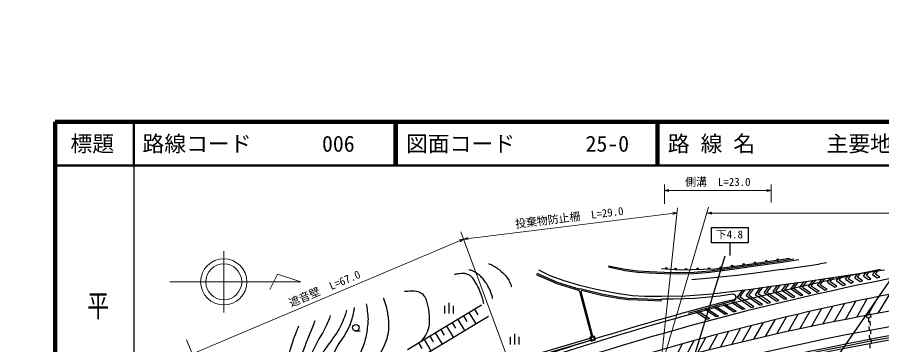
# Model space of a CAD drawing. Units: millimetres, scale not verified. Extents: x -1459003 to 1952903, y -3121393 to 1511092.
# Drawn here: x 31324 to 229376, y 328908 to 403995 of the extents above; entities that cross this region are included whole.
import ezdxf
from ezdxf.enums import TextEntityAlignment as Align

# ---------------------------------------------------------------- set-up
doc = ezdxf.new("R2010")
doc.units = ezdxf.units.MM
doc.header["$LTSCALE"] = 1000
for name, color, linetype, lineweight in [('M-BGD', 7, 'Continuous', 25), ('M-STR-HTXT', 7, 'Continuous', 13), ('M-STR-STRC', 7, 'Continuous', 25), ('M-TTL', 2, 'Continuous', 140), ('M-TTL-BAND', 7, 'Continuous', 25), ('M-TTL-LINE', 7, 'Continuous', 50)]:
    doc.layers.add(name, color=color, linetype=linetype, lineweight=lineweight)
doc.layers.add('M-TTL-TXT', color=7, linetype='Continuous')
doc.styles.add('@ＭＳ ゴシック', font='')
doc.styles.add('ＭＳ ゴシック', font='')
doc.styles.get('@ＭＳ ゴシック').set_extended_font_data('@MS Gothic')
doc.styles.get('ＭＳ ゴシック').set_extended_font_data('MS Gothic')

msp = doc.modelspace()

# ---------------------------------------------------------------- linework, layer by layer
at = {"layer": 'M-BGD'}
for p, q in [((206526, 348159), (209272, 348573)), ((208357, 348684), (206824, 348447)), ((166746, 346731), (170519, 345965)), ((166806, 347025), (170569, 346262)), ((190002, 345879), (196185, 346677)), ((199094, 347335), (191168, 346240)), ((196185, 346677), (200961, 347354)), ((196225, 346380), (201004, 347058)), ((206824, 348447), (199094, 347335)), ((200961, 347354), (206526, 348159)), ((201004, 347058), (206569, 347863)), ((206404, 346177), (214458, 347332)), ((206569, 347863), (210391, 348437)), ((214458, 347332), (214986, 347409)), ((216734, 347667), (214986, 347409)), ((155007, 342894), (150299, 344953)), ((155111, 343176), (150419, 345228)), ((150731, 346043), (153340, 344817)), ((153340, 344817), (156565, 343601)), ((170519, 345965), (173474, 345569)), ((170569, 346262), (173506, 345867)), ((173474, 345569), (176129, 345364)), ((173506, 345867), (176145, 345663)), ((176129, 345364), (179558, 345252)), ((176145, 345663), (179566, 345551)), ((183203, 346028), (178935, 346321)), ((179558, 345252), (182917, 345191)), ((179566, 345551), (182916, 345491)), ((182916, 345491), (186301, 345567)), ((182917, 345191), (186317, 345268)), ((191168, 346240), (183203, 346028)), ((186301, 345567), (190002, 345879)), ((186317, 345268), (190034, 345581)), ((190034, 345581), (196225, 346380)), ((196182, 344813), (190045, 344146)), ((200467, 345334), (196182, 344813)), ((206404, 346177), (200467, 345334)), ((212542, 343505), (220657, 344691)), ((219628, 343698), (220349, 344647)), ((220657, 344691), (230045, 346052)), ((221081, 343937), (221761, 344851)), ((221696, 344037), (222381, 344941)), ((223182, 344249), (223796, 345146)), ((223812, 344376), (224409, 345235)), ((225216, 344648), (225812, 345438)), ((225216, 344648), (226381, 343845)), ((225858, 344749), (226399, 345524)), ((226912, 343957), (225858, 344749)), ((227296, 344982), (227847, 345733)), ((227296, 344982), (228313, 344247)), ((227928, 345081), (228469, 345823)), ((228931, 344379), (227928, 345081)), ((159976, 341374), (155007, 342894)), ((160028, 341672), (155111, 343176)), ((156565, 343601), (160166, 342576)), ((190045, 344146), (185846, 343784)), ((203506, 342241), (212542, 343505)), ((206514, 341379), (207567, 342809)), ((207152, 341487), (208190, 342896)), ((208544, 341663), (209597, 343093)), ((209182, 341771), (210220, 343180)), ((210574, 341947), (211627, 343377)), ((211212, 342055), (212248, 343462)), ((212603, 342238), (213656, 343668)), ((213242, 342346), (214283, 343759)), ((214632, 342534), (215685, 343964)), ((215270, 342642), (216311, 344056)), ((216858, 341554), (215270, 342642)), ((216946, 343241), (217680, 344256)), ((216946, 343241), (218603, 342097)), ((217564, 343358), (218290, 344348)), ((219071, 342323), (217564, 343358)), ((219004, 343583), (219726, 344556)), ((219004, 343583), (220561, 342526)), ((221097, 342672), (219628, 343698)), ((220561, 342526), (221097, 342672)), ((221081, 343937), (222392, 343018)), ((222893, 343225), (221696, 344037)), ((222392, 343018), (222893, 343225)), ((223182, 344249), (224425, 343412)), ((225009, 343538), (223812, 344376)), ((224425, 343412), (225009, 343538)), ((226381, 343845), (226912, 343957)), ((228313, 344247), (228931, 344379)), ((160035, 341715), (159953, 341245)), ((159953, 341245), (160130, 341193)), ((160609, 341622), (160035, 341715)), ((160130, 341193), (162862, 330771)), ((160166, 342576), (163918, 341678)), ((160466, 341095), (163149, 330858)), ((160466, 341095), (160521, 341079)), ((160561, 341325), (160521, 341079)), ((165489, 340125), (160561, 341325)), ((165551, 340419), (160609, 341622)), ((163918, 341678), (168696, 340711)), ((168696, 340711), (172279, 340231)), ((190444, 340598), (197454, 341409)), ((197454, 341409), (196243, 339784)), ((196881, 339886), (198073, 341486)), ((197454, 341409), (199440, 341656)), ((198295, 340101), (199440, 341656)), ((198935, 340211), (200065, 341746)), ((199440, 341656), (201468, 341948)), ((201468, 341948), (200400, 340462)), ((201033, 340571), (202086, 342036)), ((201468, 341948), (203506, 342241)), ((202453, 340811), (203506, 342241)), ((205225, 338911), (202453, 340811)), ((203091, 340919), (204129, 342328)), ((205823, 339046), (203091, 340919)), ((204483, 341095), (205536, 342525)), ((207061, 339328), (204483, 341095)), ((205122, 341203), (206159, 342612)), ((207659, 339464), (205122, 341203)), ((208897, 339745), (206514, 341379)), ((209495, 339881), (207152, 341487)), ((210733, 340162), (208544, 341663)), ((211331, 340298), (209182, 341771)), ((212569, 340579), (210574, 341947)), ((213167, 340715), (211212, 342055)), ((212569, 340579), (213167, 340715)), ((214412, 340998), (212603, 342238)), ((215009, 341134), (213242, 342346)), ((214412, 340998), (215009, 341134)), ((216260, 341418), (214632, 342534)), ((216260, 341418), (216246, 341428)), ((216260, 341418), (216858, 341554)), ((218603, 342097), (219071, 342323)), ((168960, 339496), (165489, 340125)), ((169004, 339793), (165551, 340419)), ((171217, 339238), (168960, 339496)), ((171241, 339538), (169004, 339793)), ((175748, 339018), (171217, 339238)), ((175759, 339318), (171241, 339538)), ((172279, 340231), (175130, 340044)), ((175130, 340044), (178892, 340026)), ((178845, 338930), (175748, 339018)), ((178853, 339230), (175759, 339318)), ((178845, 338930), (178853, 339230)), ((178853, 339230), (179014, 339333)), ((178892, 340026), (184438, 340122)), ((181546, 339376), (179014, 339333)), ((186594, 339483), (181546, 339376)), ((184438, 340122), (186460, 340237)), ((186460, 340237), (190444, 340598)), ((192270, 340052), (186594, 339483)), ((190151, 337520), (195560, 339024)), ((195187, 340464), (192270, 340052)), ((195045, 338552), (195570, 338712)), ((195570, 338712), (198053, 337146)), ((196243, 339784), (199537, 337473)), ((200107, 337622), (196881, 339886)), ((201438, 337973), (198295, 340101)), ((202026, 338118), (198935, 340211)), ((200400, 340462), (203319, 338439)), ((203901, 338583), (201033, 340571)), ((205225, 338911), (205823, 339046)), ((207061, 339328), (207659, 339464)), ((208897, 339745), (209495, 339881)), ((210733, 340162), (211331, 340298)), ((221067, 334695), (223438, 338863)), ((223654, 335197), (226052, 339413)), ((226233, 335686), (228659, 339950)), ((228599, 336124), (231222, 340467)), ((120730, 327804), (137720, 338023)), ((129262, 336047), (129262, 337797)), ((130262, 336047), (130262, 338547)), ((131262, 336047), (131262, 337797)), ((136097, 337047), (136870, 335762)), ((185122, 336175), (190151, 337520)), ((188999, 336913), (189530, 337063)), ((191444, 335295), (188999, 336913)), ((189530, 337063), (191999, 335452)), ((190981, 337446), (191540, 337591)), ((193500, 335831), (190981, 337446)), ((191540, 337591), (194018, 336007)), ((193030, 338029), (193568, 338154)), ((195509, 336396), (193030, 338029)), ((193568, 338154), (196031, 336568)), ((197471, 336963), (195045, 338552)), ((198053, 337146), (197471, 336963)), ((199537, 337473), (200107, 337622)), ((201438, 337973), (202026, 338118)), ((203319, 338439), (203901, 338583)), ((213260, 333107), (215552, 337135)), ((215870, 333650), (218188, 337724)), ((218473, 334179), (220817, 338300)), ((122017, 325078), (139266, 335453)), ((132241, 334728), (133787, 332157)), ((133526, 335501), (134299, 334215)), ((134811, 336274), (136358, 333703)), ((186963, 336328), (187524, 336502)), ((189405, 334724), (186963, 336328)), ((187524, 336502), (189908, 334905)), ((189908, 334905), (189405, 334724)), ((191999, 335452), (191444, 335295)), ((194018, 336007), (193500, 335831)), ((196031, 336568), (195509, 336396)), ((205383, 331394), (207598, 335288)), ((208017, 331979), (210257, 335917)), ((210643, 332550), (212909, 336533)), ((225906, 335839), (226694, 336006)), ((226076, 335035), (225906, 335839)), ((226864, 335202), (226076, 335035)), ((226315, 335086), (226366, 334087)), ((226694, 336006), (226864, 335202)), ((129670, 333181), (131216, 330611)), ((130955, 333955), (131728, 332669)), ((197431, 329551), (199574, 333317)), ((200090, 330180), (202257, 333988)), ((202741, 330794), (204932, 334645)), ((226417, 333088), (226468, 332089)), ((226800, 333330), (226749, 334328)), ((108915, 332063), (109915, 332063)), ((125814, 330862), (126587, 329577)), ((127099, 331635), (128645, 329064)), ((128384, 332408), (129158, 331123)), ((145326, 328931), (145326, 331431)), ((162503, 330663), (163461, 330953)), ((163461, 330953), (163750, 329995)), ((189794, 327673), (191725, 331284)), ((192413, 328329), (194365, 331980)), ((195024, 328971), (196998, 332661)), ((226519, 331091), (226569, 330092)), ((226902, 331332), (226851, 332331)), ((123243, 329316), (124016, 328030)), ((124528, 330089), (126074, 327518)), ((143716, 324865), (162572, 330435)), ((143889, 324375), (162723, 329937)), ((144326, 328931), (144326, 330681)), ((146326, 328931), (146326, 330681)), ((159586, 328936), (159565, 329004)), ((159885, 329031), (159876, 329062)), ((160168, 329183), (160185, 329126)), ((162503, 330663), (162793, 329706)), ((162753, 330529), (163327, 330703)), ((162753, 330529), (162927, 329955)), ((162793, 329706), (163750, 329995)), ((162927, 329955), (163501, 330129)), ((163327, 330703), (163501, 330129)), ((181890, 325617), (183760, 329113)), ((184533, 326317), (186422, 329851)), ((187167, 327003), (189077, 330575)), ((226620, 329093), (226671, 328095)), ((227003, 329335), (226952, 330333))]:
    msp.add_line(p, q, dxfattribs=at)
for centre, radius in [((205510, 348434), 175), ((180012, 346422), 175), ((192473, 346596), 175), ((195112, 346961), 175), ((197750, 347326), 175), ((200358, 347693), 175), ((202934, 348064), 175), ((182142, 346276), 175), ((184531, 346238), 175), ((187180, 346308), 175), ((189829, 346379), 175), ((108914, 332813), 750)]:
    msp.add_circle(centre, radius, dxfattribs=at)
for centre, radius, start, end in [((444492, 872503), 605840, 261.18909, 261.18909), ((207853, 348783), 175, 185.39786, 340.76239), ((358203, -295224), 654250, 101.37929, 109.98397), ((358203, -295225), 651750, 100.70261, 109.98397), ((358203, -295225), 648250, 99.70115, 106.7355), ((336112, -250861), 596750, 96.77467, 105.92775), ((336281, -251332), 590751, 108.92784, 108.92784), ((336112, -250861), 593250, 95.31053, 109.71761), ((357967, -294500), 654237, 104.38138, 107.27539), ((195306, 339726), 747, 289.9012, 99.1435), ((195312, 339845), 629, 284.58769, 97.5045), ((336112, -250861), 591190, 94.35247, 108.08404), ((336112, -250861), 590750, 94.13634, 108.05705), ((336281, -251332), 590751, 93.90795, 108.05107), ((357954, -294465), 654200, 107.36284, 109.98406)]:
    msp.add_arc(centre, radius, start, end, dxfattribs=at)
for points, knots in [([(139309, 347563), (139695, 347370), (140078, 347170), (140453, 346957), (140779, 346772), (141094, 346568), (141397, 346347), (141801, 346054), (142189, 345737), (142559, 345401), (142777, 345204), (142989, 344998), (143180, 344775), (143402, 344514), (143607, 344238), (143787, 343947), (143991, 343614), (144166, 343262), (144318, 342902), (144421, 342657), (144490, 342399), (144575, 342147)], [0, 0, 0, 0, 1, 1, 1, 2, 2, 2, 3, 3, 3, 4, 4, 4, 5, 5, 5, 6, 6, 6, 7, 7, 7, 7]), ([(138193, 338284), (138165, 338435), (138143, 338587), (138110, 338738), (138019, 339151), (137922, 339565), (137793, 339968), (137682, 340314), (137540, 340648), (137400, 340983), (137160, 341558), (136943, 342147), (136633, 342688), (136250, 343357), (135842, 344030), (135295, 344573), (135156, 344710), (134987, 344816), (134815, 344908), (134654, 344993), (134482, 345058), (134306, 345105), (133994, 345188), (133672, 345239), (133350, 345252), (133113, 345261), (132876, 345229), (132641, 345200), (132368, 345165), (132096, 345111), (131826, 345055), (131712, 345031), (131597, 345006), (131483, 344980)], [0, 0, 0, 0, 1, 1, 1, 2, 2, 2, 3, 3, 3, 4, 4, 4, 5, 5, 5, 6, 6, 6, 7, 7, 7, 8, 8, 8, 9, 9, 9, 10, 10, 10, 11, 11, 11, 11]), ([(140239, 339539), (140225, 339627), (140220, 339717), (140197, 339803), (140040, 340400), (139801, 340974), (139553, 341539), (139397, 341897), (139217, 342245), (139022, 342583), (138822, 342931), (138609, 343274), (138368, 343596), (138169, 343861), (137948, 344110), (137715, 344346), (137447, 344617), (137176, 344892), (136862, 345110), (136346, 345470), (135795, 345810), (135192, 345991), (135074, 346027), (134955, 346058), (134835, 346086)], [0, 0, 0, 0, 1, 1, 1, 2, 2, 2, 3, 3, 3, 4, 4, 4, 5, 5, 5, 6, 6, 6, 7, 7, 7, 8, 8, 8, 8]), ([(120049, 341207), (121053, 341191), (122080, 341361), (123059, 341147), (123265, 341102), (123460, 341006), (123646, 340904), (123817, 340811), (123980, 340699), (124126, 340569), (124266, 340442), (124387, 340293), (124498, 340140), (124629, 339961), (124747, 339772), (124842, 339573), (124942, 339362), (125008, 339136), (125077, 338913), (125201, 338507), (125309, 338097), (125394, 337682), (125480, 337265), (125541, 336842), (125588, 336419), (125653, 335841), (125717, 335259), (125710, 334677), (125699, 333934), (125701, 333171), (125494, 332456), (125140, 331237), (123977, 329847), (123825, 329666)], [0, 0, 0, 0, 1, 1, 1, 2, 2, 2, 3, 3, 3, 4, 4, 4, 5, 5, 5, 6, 6, 6, 7, 7, 7, 8, 8, 8, 9, 9, 9, 10, 10, 10, 11, 11, 11, 11]), ([(115181, 339601), (115193, 339572), (115204, 339542), (115215, 339512), (115443, 338917), (115647, 338313), (115814, 337698), (115947, 337207), (116044, 336707), (116133, 336206), (116201, 335828), (116264, 335448), (116295, 335066), (116368, 334154), (116422, 333234), (116346, 332323), (116288, 331624), (116156, 330927), (115960, 330254), (115377, 328258), (113769, 325694), (113627, 325468)], [0, 0, 0, 0, 1, 1, 1, 2, 2, 2, 3, 3, 3, 4, 4, 4, 5, 5, 5, 6, 6, 6, 7, 7, 7, 7]), ([(106767, 336825), (106673, 336434), (106563, 336046), (106433, 335666), (106018, 334455), (105478, 333281), (104841, 332170), (104012, 330722), (102875, 329472), (101959, 328077), (101441, 327288), (100895, 326509), (100482, 325660), (100110, 324894), (99888, 324063), (99591, 323264)], [0, 0, 0, 0, 1, 1, 1, 2, 2, 2, 3, 3, 3, 4, 4, 4, 5, 5, 5, 5]), ([(102374, 322039), (102568, 323067), (102938, 325020), (103741, 326765), (104774, 329011), (106446, 330926), (107468, 333178), (107708, 333707), (107862, 334272), (108025, 334830), (108188, 335385), (108329, 335948), (108445, 336514), (108508, 336820), (108569, 337128), (108620, 337436)], [0, 0, 0, 0, 1, 1, 1, 2, 2, 2, 3, 3, 3, 4, 4, 4, 5, 5, 5, 5]), ([(111287, 338316), (111348, 337888), (111407, 337460), (111460, 337032), (111535, 336416), (111651, 335803), (111673, 335184), (111692, 334674), (111658, 334164), (111607, 333657), (111491, 332486), (111352, 331309), (111062, 330169), (110418, 327631), (108583, 324233), (108453, 323994)], [0, 0, 0, 0, 1, 1, 1, 2, 2, 2, 3, 3, 3, 4, 4, 4, 5, 5, 5, 5]), ([(103008, 335585), (102763, 334837), (102490, 334098), (102167, 333382), (101608, 332138), (100840, 330998), (100206, 329790), (99788, 328992), (99376, 328190), (98991, 327376), (98772, 326912), (98558, 326445), (98370, 325968), (98230, 325613), (98090, 325255), (97993, 324886), (97722, 323849), (97510, 322789), (97431, 321720), (97379, 321017), (97460, 320310), (97488, 319605)], [0, 0, 0, 0, 1, 1, 1, 2, 2, 2, 3, 3, 3, 4, 4, 4, 5, 5, 5, 6, 6, 6, 7, 7, 7, 7]), ([(93347, 324820), (93393, 325241), (93415, 325666), (93487, 326083), (93579, 326625), (93717, 327159), (93860, 327689), (94029, 328314), (94226, 328930), (94432, 329544), (94695, 330324), (94974, 331098), (95277, 331863), (95458, 332317), (95644, 332769), (95836, 333218)], [0, 0, 0, 0, 1, 1, 1, 2, 2, 2, 3, 3, 3, 4, 4, 4, 5, 5, 5, 5]), ([(95557, 321502), (95560, 321611), (95559, 321721), (95566, 321830), (95596, 322325), (95634, 322821), (95710, 323311), (95760, 323639), (95839, 323962), (95918, 324284), (96079, 324948), (96263, 325607), (96458, 326261), (96616, 326791), (96783, 327318), (96970, 327838), (97689, 329836), (98585, 331767), (99316, 333760), (99399, 333989), (99482, 334218), (99564, 334448)], [0, 0, 0, 0, 1, 1, 1, 2, 2, 2, 3, 3, 3, 4, 4, 4, 5, 5, 5, 6, 6, 6, 7, 7, 7, 7])]:
    msp.add_open_spline(points, degree=3, knots=knots, dxfattribs=at)
at = {"layer": 'M-STR-HTXT'}
for p, q in [((179629, 361235), (179629, 365657)), ((179629, 364285), (180629, 364535)), ((204028, 364285), (203028, 364535)), ((204028, 361540), (204028, 365657)), ((179629, 364285), (204028, 364285)), ((179629, 364285), (180629, 364035)), ((204028, 364285), (203028, 364035)), ((133583, 353134), (182501, 359150)), ((176223, 314941), (189665, 360421)), ((177657, 313829), (182624, 360301)), ((182501, 359150), (181478, 359276)), ((182501, 359150), (181539, 358780)), ((189444, 359083), (190444, 359333)), ((189444, 359083), (412024, 359083)), ((189444, 359083), (190444, 358833)), ((148806, 312044), (132972, 354784)), ((133583, 353134), (71435, 326792)), ((133583, 353134), (132565, 352974)), ((133583, 353134), (132760, 352514)), ((133583, 353134), (134545, 353504)), ((133583, 353134), (134606, 353008)), ((78626, 350380), (78626, 336263)), ((90979, 345086), (89214, 341557)), ((96273, 343321), (90979, 345086)), ((66273, 343321), (96273, 343321)), ((107933, 237951), (70112, 330013))]:
    msp.add_line(p, q, dxfattribs=at)
for radius in [5294, 4118]:
    msp.add_circle((78626, 343321), radius, dxfattribs=at)
at = {"layer": 'M-STR-STRC'}
for p, q in [((190389, 352271), (190389, 355771)), ((190389, 355771), (198789, 355771)), ((198789, 355771), (198789, 352271)), ((198789, 352271), (190389, 352271)), ((194589, 352271), (194589, 349339)), ((193453, 349206), (182300, 312899)), ((210448, 313524), (234623, 348474))]:
    msp.add_line(p, q, dxfattribs=at)
for centre, radius, start, end in [((447798, 891676), 619416, 260.19854, 260.19854), ((446458, 884104), 611726, 260.39352, 260.39352), ((442504, 859024), 586335, 261.56778, 261.56778), ((437337, 831795), 558628, 259.99993, 259.99993)]:
    msp.add_arc(centre, radius, start, end, dxfattribs=at)
at = {"layer": 'M-TTL'}
for p, q in [((40000, 380000), (40000, 20000)), ((680000, 380000), (40000, 380000))]:
    msp.add_line(p, q, dxfattribs=at)
at = {"layer": 'M-TTL-BAND'}
msp.add_line((58000, 370000), (58000, 20000), dxfattribs=at)
at = {"layer": 'M-TTL-LINE'}
for p, q in [((58000, 380000), (58000, 370000)), ((117750, 380000), (117750, 370000)), ((118250, 380000), (118250, 370000)), ((177750, 380000), (177750, 370000)), ((178250, 380000), (178250, 370000)), ((40000, 370000), (680000, 370000))]:
    msp.add_line(p, q, dxfattribs=at)

# ---------------------------------------------------------------- texts
at = {"layer": 'M-STR-HTXT', "style": 'ＭＳ ゴシック'}
msp.add_text('側溝\u3000L=23.0', height=1833, dxfattribs=at).set_placement((191829, 364785), align=Align.BOTTOM_CENTER)
for s, rotation, p in [('投棄物防止柵\u3000L=29.0', 7.011, (157981, 356639)), ('遮音壁\u3000L=67.0', 22.971, (102314, 340423))]:
    msp.add_text(s, height=1833, rotation=rotation, dxfattribs=at).set_placement(p, align=Align.BOTTOM_CENTER)
at = {"layer": 'M-STR-STRC', "style": 'ＭＳ ゴシック'}
msp.add_text('下4.8', height=1833, dxfattribs=at).set_placement((194476, 352734), align=Align.BOTTOM_CENTER)
at = {"layer": 'M-TTL-BAND', "style": '@ＭＳ ゴシック', "width": 1.4}
msp.add_text('平  面  図', height=3666, rotation=270, dxfattribs=at).set_placement((49777, 306475), align=Align.MIDDLE_RIGHT)
at = {"layer": 'M-TTL-TXT', "style": 'ＭＳ ゴシック'}
msp.add_text('標題', height=3666, dxfattribs=at).set_placement((48500, 375000), align=Align.MIDDLE_CENTER)
for s, p in [('路線コード', (60000, 375000)), ('006', (101142, 375000)), ('図面コード', (120380, 375000)), ('25-0', (161521, 375000)), ('路 線 名', (180380, 375000)), ('主要地方道山口宇部線', (216734, 375000))]:
    msp.add_text(s, height=3666, dxfattribs=at).set_placement(p, align=Align.MIDDLE_LEFT)

doc.saveas('drawing.dxf')
